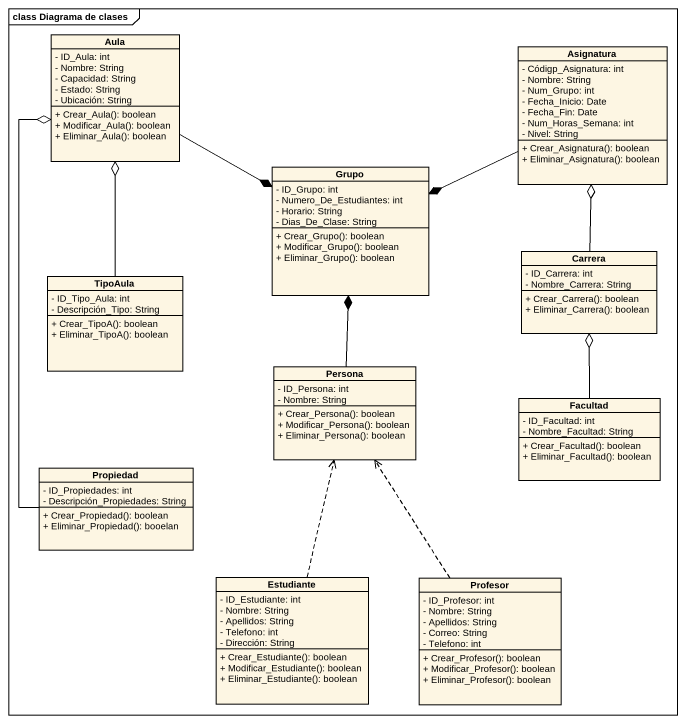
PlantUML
@startuml
mainframe class Diagrama de clases
hide circle
hide empty members
skinparam classAttributeIconSize 0
class Aula {
  - ID_Aula: int
  - Nombre: String
  - Capacidad: String
  - Estado: String
  - Ubicación: String
  + Crear_Aula(): boolean
  + Modificar_Aula(): boolean
  + Eliminar_Aula(): boolean
}
class Asignatura {
  - Códigp_Asignatura: int
  - Nombre: String
  - Num_Grupo: int
  - Fecha_Inicio: Date
  - Fecha_Fin: Date
  - Num_Horas_Semana: int
  - Nivel: String
  + Crear_Asignatura(): boolean
  + Eliminar_Asignatura(): boolean
}
class Grupo {
  - ID_Grupo: int
  - Numero_De_Estudiantes: int
  - Horario: String
  - Dias_De_Clase: String
  + Crear_Grupo(): boolean
  + Modificar_Grupo(): boolean
  + Eliminar_Grupo(): boolean
}
class Carrera {
  - ID_Carrera: int
  - Nombre_Carrera: String
  + Crear_Carrera(): boolean
  + Eliminar_Carrera(): boolean
}
class TipoAula {
  - ID_Tipo_Aula: int
  - Descripción_Tipo: String
  + Crear_TipoA(): boolean
  + Eliminar_TipoA(): boolean
}
class Persona {
  - ID_Persona: int
  - Nombre: String
  + Crear_Persona(): boolean
  + Modificar_Persona(): boolean
  + Eliminar_Persona(): boolean
}
class Facultad {
  - ID_Facultad: int
  - Nombre_Facultad: String
  + Crear_Facultad(): boolean
  + Eliminar_Facultad(): boolean
}
class Propiedad {
  - ID_Propiedades: int
  - Descripción_Propiedades: String
  + Crear_Propiedad(): boolean
  + Eliminar_Propiedad(): booelan
}
class Estudiante {
  - ID_Estudiante: int
  - Nombre: String
  - Apellidos: String
  - Telefono: int
  - Dirección: String
  + Crear_Estudiante(): boolean
  + Modificar_Estudiante(): boolean
  + Eliminar_Estudiante(): boolean
}
class Profesor {
  - ID_Profesor: int
  - Nombre: String
  - Apellidos: String
  - Correo: String
  - Telefono: int
  + Crear_Profesor(): boolean
  + Modificar_Profesor(): boolean
  + Eliminar_Profesor(): boolean
}
Aula -right-* Grupo
Asignatura -left-* Grupo
Carrera -up-o Asignatura
TipoAula -up-o Aula
Persona -up-* Grupo
Facultad -up-o Carrera
Propiedad -up-o Aula
Estudiante .up.> Persona
Profesor .up.> Persona
@enduml
